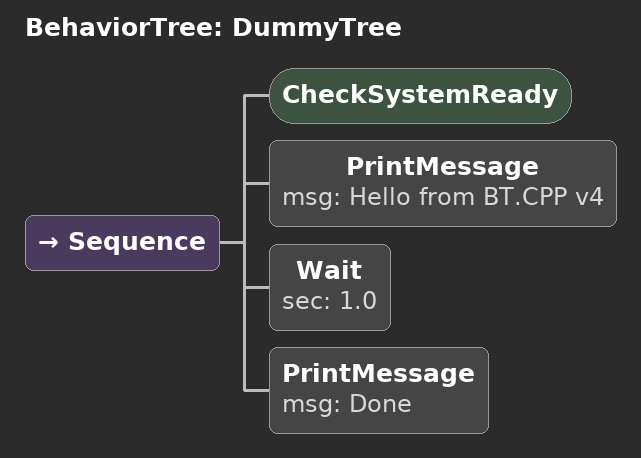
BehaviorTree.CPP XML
<root BTCPP_format="4">
    <BehaviorTree ID="DummyTree">
        <Sequence>
            <CheckSystemReady />
            <PrintMessage msg="Hello from BT.CPP v4" />
            <Wait sec="1.0" />
            <PrintMessage msg="Done" />
        </Sequence>
    </BehaviorTree>
</root>
